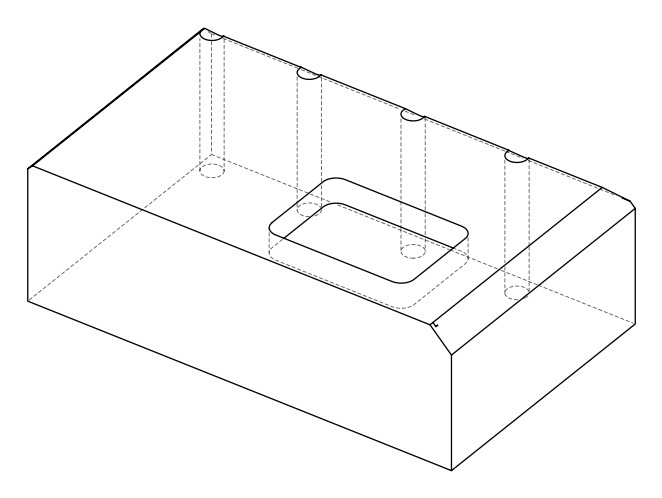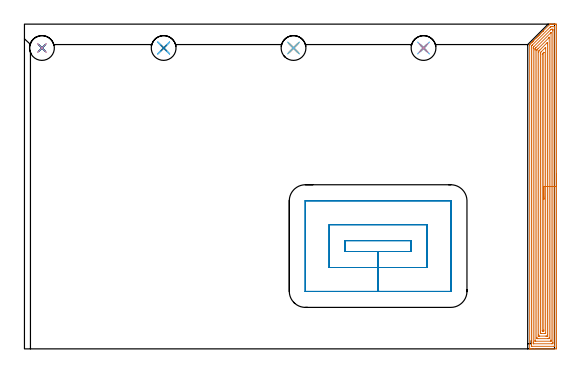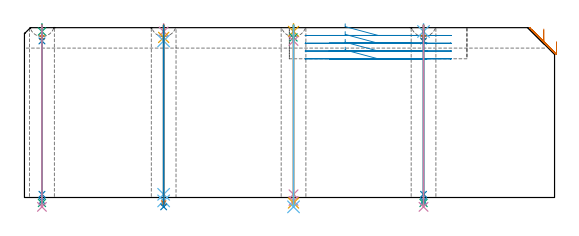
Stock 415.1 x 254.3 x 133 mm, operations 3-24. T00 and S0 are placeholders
(PLAN: 24 operations, 18 tool changes, 53.2 min)
(1 AREA_MILL | FG_CHAMFER_SURFACE | UGT0205_001 | 4.03 min | 2711 mm3)
(2 AREA_MILL_1 | FG_CHAMFER_SURFACE_1 | UGT0205_001 | 19.28 min | 52936 mm3)
(3 AREA_MILL_2 | FG_CHAMFER_SURFACE_2 | UGT0205_001 | 16.18 min | 54206 mm3)
(4 MILL_RECTANGULAR_POCKET | POCKET_RECTANGULAR_STRAIGHT | UGT0201_107 | Follow Part, ap 6.25, ae 75% | 6.52 min | 322550 mm3)
(5 SPOT_DRILL | STEP1HOLE | NXT0321_9005460120000 | 0.05 min | 163 mm3)
(6 SPOT_DRILL_1 | STEP1HOLE_1 | NXT0321_9005460120000 | 0.05 min | 157 mm3)
(7 SPOT_DRILL_2 | STEP1HOLE_2 | NXT0321_9005460120000 | 0.05 min | 156 mm3)
(8 SPOT_DRILL_3 | STEP1HOLE_3 | NXT0321_9005460120000 | 0.05 min | 176 mm3)
(9 DRILL_BLIND_HOLE_INTO_CENTER | STEP1HOLE | NXT0301_022 | 0.04 min | 70 mm3)
(10 GUN_DRILL_THROUGH_HOLE | STEP1HOLE | UGT0307_001 | 0.59 min | 2453 mm3)
(11 SPADE_DRILL_TO_ENLARGE_THROUGH_HOLE | STEP1HOLE | UGT0306_003 | 0.56 min | 13542 mm3)
(12 DRILL_TO_ENLARGE_THROUGH_HOLE | STEP1HOLE | UGT0301_261 | 0.57 min | 22755 mm3)
(13 DRILL_BLIND_HOLE_INTO_CENTER_1 | STEP1HOLE_1 | NXT0301_022 | 0.04 min | 96 mm3)
(14 GUN_DRILL_THROUGH_HOLE_1 | STEP1HOLE_1 | UGT0307_001 | 0.59 min | 2403 mm3)
(15 SPADE_DRILL_TO_ENLARGE_THROUGH_HOLE_1 | STEP1HOLE_1 | UGT0306_003 | 0.56 min | 13577 mm3)
(16 DRILL_TO_ENLARGE_THROUGH_HOLE_1 | STEP1HOLE_1 | UGT0301_261 | 0.57 min | 22749 mm3)
(17 DRILL_BLIND_HOLE_INTO_CENTER_2 | STEP1HOLE_2 | NXT0301_022 | 0.04 min | 88 mm3)
(18 GUN_DRILL_THROUGH_HOLE_2 | STEP1HOLE_2 | UGT0307_001 | 0.59 min | 2441 mm3)
(19 SPADE_DRILL_TO_ENLARGE_THROUGH_HOLE_2 | STEP1HOLE_2 | UGT0306_003 | 0.56 min | 13531 mm3)
(20 DRILL_TO_ENLARGE_THROUGH_HOLE_2 | STEP1HOLE_2 | UGT0301_261 | 0.57 min | 22748 mm3)
(21 DRILL_BLIND_HOLE_INTO_CENTER_3 | STEP1HOLE_3 | NXT0301_022 | 0.04 min | 107 mm3)
(22 GUN_DRILL_THROUGH_HOLE_3 | STEP1HOLE_3 | UGT0307_001 | 0.59 min | 2424 mm3)
(23 SPADE_DRILL_TO_ENLARGE_THROUGH_HOLE_3 | STEP1HOLE_3 | UGT0306_003 | 0.56 min | 13554 mm3)
(24 DRILL_TO_ENLARGE_THROUGH_HOLE_3 | STEP1HOLE_3 | UGT0301_261 | 0.57 min | 22724 mm3)
(TOOL UGT0205_001 | Chamfer Mill 20 x 3 x 45 deg. | D20 FL50 Z2)
(TOOL UGT0201_107 | End Mill 25 mm | D25 FL25 Z2)
(TOOL NXT0321_9005460120000 | NC Spot Drill, 142deg, 12mm, Carbide, Uncoated | D12 PA142 FL30 Z2)
(TOOL NXT0301_022 | Carbide Drill 5.1mm [860.1-0510-015A1-MM 2214] | D5.1 PA140 FL28 Z2)
(TOOL UGT0307_001 | Gun Drill 5 mm | D5 PA130 FL24 Z1)
(TOOL UGT0306_003 | Spade Drill 12.5mm | D12.5 PA132 FL10 Z2)
(TOOL UGT0301_261 | Twist Drill 19.4 mm | D19.4 PA118 FL140 Z2)
(OP 3 AREA_MILL_2)
G17 G21 G94 G90
T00 M6
G54
G17 G0 G90 X416.6 Y137.15 S1061 M3
G43 Z143. H0
Z122.
G94 G1 Y137.112 Z121.128 F250.
Y136.998 Z120.264
Y136.809 Z119.412
Y136.547 Z118.58
Y136.213 Z117.774
Y135.81 Z117.
Y135.342 Z116.264
Y134.81 Z115.572
Y134.221 Z114.929
Y133.578 Z114.34
Y132.886 Z113.808
Y132.15 Z113.34
Y131.376 Z112.937
Y130.57 Z112.603
Y129.738 Z112.341
Y128.887 Z112.152
Y128.022 Z112.038
Y127.15 Z112.
X416.599 Y0.629 Z112.001
X416.597 Y0.222 Z112.002
X416.592 Y0.01 Z112.005
X416.197 Y0. Z112.401
X399.255 Z129.341
X396.881 Z131.714
X395.928 Z132.671
X395.763 Y0.001 Z132.829
X395.679 Y0.003 Z132.913
X395.603 Y0.01 Z132.988
X395.6 Y0.182 Z133.
Y237.576
X395.603 Y238.306 Z132.989
X395.77 Y238.471 Z132.829
X395.856 Y238.556 Z132.744
X396.442 Y239.144 Z132.154
X396.653 Y239.353 Z131.947
X397.32 Y240.022 Z131.277
X397.486 Y240.186 Z131.114
X397.559 Y240.259 Z131.041
X398.198 Y240.899 Z130.399
X398.319 Y241.019 Z130.281
X398.453 Y241.153 Z130.147
X398.637 Y241.338 Z129.96
X398.75 Y241.451 Z129.847
X399.347 Y242.047 Z129.253
X399.515 Y242.216 Z129.082
X400.241 Y242.941 Z128.358
X400.393 Y243.095 Z128.204
X400.817 Y243.517 Z127.783
X401.135 Y243.835 Z127.464
X401.271 Y243.973 Z127.325
X401.65 Y244.35 Z126.95
X401.777 Y244.477 Z126.823
X402.029 Y244.73 Z126.57
X402.149 Y244.851 Z126.447
X402.483 Y245.183 Z126.117
X402.705 Y245.405 Z125.895
X402.923 Y245.624 Z125.675
X403.027 Y245.729 Z125.569
X403.466 Y246.166 Z125.133
X403.905 Y246.607 Z124.691
X404.116 Y246.816 Z124.484
X404.149 Y246.849 Z124.451
X404.783 Y247.485 Z123.813
X404.981 Y247.681 Z123.619
X405.01 Y247.71 Z123.59
X405.661 Y248.362 Z122.936
X405.714 Y248.415 Z122.885
X405.904 Y248.604 Z122.695
X405.954 Y248.655 Z122.643
X406.002 Y248.702 Z122.597
X406.202 Y248.902 Z122.397
X406.246 Y248.948 Z122.351
X411.059 Y253.759 Z117.54
X411.268 Y253.969 Z117.33
X411.368 Y254.07 Z117.228
X411.567 Y254.267 Z117.032
X411.587 Y254.287 Z117.011
X411.597 Y254.296 Z117.
X411.612 Y254.3 Z116.986
X412.685 Z115.91
X413.92 Z114.676
X414.441 Z114.153
X415.059 Z113.537
X415.319 Z113.276
X415.937 Z112.659
X416.197 Y254.297 Z112.399
X416.592 Y254.29 Z112.005
X416.596 Y254.078 Z112.001
X416.599 Y253.671
X416.6 Y127.15 Z112.
X415.186 Z113.414
Y2.417
X415.184 Y2.038 Z113.416
X415.182 Y2.016 Z113.418
X415.18 Y2.012 Z113.42
X415.169 Y2.008 Z113.431
X415.097 Y2.003 Z113.503
X414.987 Y2.001 Z113.613
X414.851 Y2. Z113.749
X397.29 Z131.31
X397.091 Y2.003 Z131.509
X397.056 Y2.005 Z131.544
X397.024 Y2.009 Z131.576
X397.021 Y2.055 Z131.579
X397.016 Y2.28 Z131.584
X397.015 Y2.417 Z131.585
X397.014 Y3.176 Z131.586
X397.015 Y236.682 Z131.585
X397.019 Y237.061 Z131.581
X397.021 Y237.246 Z131.579
X397.107 Y237.346 Z131.493
X397.329 Y237.576 Z131.271
X397.545 Y237.795 Z131.055
X397.759 Y238.009 Z130.841
X411.721 Y251.97 Z116.879
X411.807 Y252.055 Z116.793
X412.046 Y252.284 Z116.554
X412.281 Y252.294 Z116.319
X412.685 Y252.298 Z115.915
X413.153 Y252.3 Z115.447
X414.909 Z113.691
X415.109 Y252.297 Z113.491
X415.144 Y252.295 Z113.456
X415.176 Y252.291 Z113.424
X415.179 Y252.245 Z113.421
X415.184 Y252.02 Z113.416
X415.185 Y251.883 Z113.415
X415.186 Y251.124 Z113.414
Y127.15
X413.772 Z114.828
X413.771 Y5.1 Z114.829
X413.77 Y4.889 Z114.83
X413.764 Y4.206 Z114.836
X413.758 Y4.007 Z114.842
X412.685 Y4. Z115.915
X398.838 Y4.001 Z129.762
X398.637 Y4.005 Z129.963
X398.442 Y4.01 Z130.158
X398.435 Y4.206 Z130.165
X398.432 Y4.415 Z130.168
X398.429 Y5.1 Z130.171
X398.428 Y5.312 Z130.172
Y235.106
X398.43 Y235.788 Z130.17
X398.431 Y235.998 Z130.169
X398.435 Y236.208 Z130.165
X398.637 Y236.429 Z129.963
X398.76 Y236.558 Z129.84
X398.882 Y236.682 Z129.718
X412.048 Y249.848 Z116.552
X412.297 Y250.094 Z116.303
X412.497 Y250.286 Z116.103
X412.685 Y250.29 Z115.915
X413.363 Y250.298 Z115.237
X413.563 Y250.295 Z115.037
X413.758 Y250.29 Z114.842
X413.765 Y250.094 Z114.835
X413.768 Y249.885 Z114.832
X413.771 Y249.2 Z114.829
X413.772 Y248.988 Z114.828
Y127.15
X412.357 Z116.243
Y6.888
X412.354 Y6.331 Z116.246
X412.35 Y6.141 Z116.25
X412.345 Y6.01 Z116.255
X412.243 Y6.007 Z116.357
X411.807 Y6. Z116.793
X400.393 Z128.207
X399.958 Y6.008 Z128.642
X399.856 Y6.01 Z128.744
X399.85 Y6.076 Z128.75
X399.847 Y6.149 Z128.753
X399.843 Y6.554 Z128.757
Y234.
X399.844 Y234.559 Z128.756
X399.846 Y234.894 Z128.754
X399.85 Y235.169 Z128.75
X399.978 Y235.317 Z128.622
X400.393 Y235.744 Z128.207
X400.415 Y235.766 Z128.185
X412.163 Y247.514 Z116.437
X412.223 Y247.572 Z116.377
X412.327 Y247.669 Z116.273
X412.351 Y247.69 Z116.249
X412.353 Y247.673 Z116.247
X412.356 Y247.618 Z116.244
X412.357 Y247.541 Z116.243
Y247.412
Y127.15
X410.943 Z117.657
Y8.662
X410.929 Y8.01 Z117.671
X410.711 Y8.004 Z117.889
X410.051 Y8.001 Z118.549
X409.837 Y8. Z118.763
X401.934 Y8.001 Z126.666
X401.271 Y8.01 Z127.329
X401.257 Y8.676 Z127.343
Y8.691
X401.258 Y234. Z127.342
Y234.013
X401.271 Y234.161 Z127.329
X402.071 Y234.973 Z126.529
X410.934 Y243.835 Z117.666
X410.938 Y243.836 Z117.662
X410.94 Y243.835 Z117.66
X410.942 Y243.827 Z117.658
X410.943 Y243.821 Z117.657
Y127.15
X409.529 Z119.071
X409.528 Y10.997 Z119.072
X409.526 Y10.465 Z119.074
X409.523 Y10.109 Z119.077
X409.509 Y10.01 Z119.091
X409.401 Y10.006 Z119.199
X409.173 Y10.002 Z119.427
X408.751 Y10. Z119.849
X408.295 Z120.305
X403.027 Y10.001 Z125.573
X402.875 Y10.002 Z125.725
X402.753 Y10.006 Z125.847
X402.679 Y10.01 Z125.921
X402.677 Y10.103 Z125.923
X402.673 Y10.465 Z125.927
X402.671 Y10.827 Z125.929
Y11.359
X402.672 Y232.212 Z125.928
X402.673 Y232.572 Z125.927
X402.678 Y233.106 Z125.922
X402.848 Y233.288 Z125.752
X403.027 Y233.476 Z125.573
X403.285 Y233.737 Z125.315
X403.547 Y234. Z125.053
X409.173 Y239.624 Z119.427
X409.491 Y239.935 Z119.109
X409.521 Y239.961 Z119.079
X409.525 Y239.93 Z119.075
X409.527 Y239.898 Z119.073
X409.529 Y239.365 Z119.071
Y239.002
Y127.15
X408.115 Z120.485
X408.114 Y12.253 Z120.486
X408.112 Y12.075 Z120.488
X408.11 Y12.032 Z120.49
X408.109 Y12.017 Z120.491
X408.078 Y12.01 Z120.522
X407.914 Y12.005 Z120.686
X407.665 Y12.001 Z120.935
X404.783 Y12. Z123.817
X404.152 Y12.002 Z124.449
X404.109 Y12.006 Z124.491
X404.094 Y12.009 Z124.506
X404.09 Y12.064 Z124.51
X404.088 Y12.253 Z124.512
X404.085 Y12.963 Z124.515
Y13.147
X404.086 Y231.317 Z124.514
X404.09 Y232.023 Z124.51
X404.092 Y232.07 Z124.508
X404.111 Y232.102 Z124.489
X404.213 Y232.212 Z124.387
X404.499 Y232.501 Z124.101
X404.783 Y232.786 Z123.817
X407.785 Y235.788 Z120.815
X407.889 Y235.89 Z120.711
X408.046 Y236.041 Z120.554
X408.106 Y236.097 Z120.494
X408.111 Y235.976 Z120.489
X408.113 Y235.788 Z120.487
X408.114 Y235.604 Z120.486
X408.115 Y235.078 Z120.485
Y127.15
X406.7 Z121.9
Y14.771
X406.695 Y14.041 Z121.905
X406.694 Y14.01 Z121.906
X406.62 Y14.003 Z121.98
X406.579 Y14. Z122.021
X405.661 Z122.939
X405.621 Y14.001 Z122.979
X405.54 Y14.007 Z123.06
X405.505 Y14.013 Z123.095
X405.503 Y14.019 Z123.097
X405.501 Y14.041 Z123.099
X405.5 Y14.205 Z123.1
Y230.423
Y230.587
X405.504 Y230.752 Z123.096
X405.512 Y231.053 Z123.088
X405.661 Y231.212 Z122.939
X405.712 Y231.265 Z122.888
X406.598 Y232.151 Z122.002
X406.66 Y232.212 Z121.94
X406.678 Y232.223 Z121.922
X406.694 Y232.229 Z121.906
X406.696 Y232.212 Z121.904
X406.7 Y232.107 Z121.9
Y232.047
Y127.15
Y126.278 Z121.938
Y125.414 Z122.051
Y124.562 Z122.24
Y123.73 Z122.503
Y122.924 Z122.836
Y122.15 Z123.239
Y121.414 Z123.708
Y120.722 Z124.239
Y120.079 Z124.828
Y119.49 Z125.472
Y118.959 Z126.164
Y118.49 Z126.9
Y118.087 Z127.673
Y117.753 Z128.479
Y117.491 Z129.311
Y117.302 Z130.163
Y117.188 Z131.028
Y117.15 Z131.9
G0 Z143.
M5
M2
(OP 4 MILL_RECTANGULAR_POCKET)
G17 G21 G94 G90
T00 M6
G54
G17 G0 G90 X251.15 Y84.412 S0 M3
G43 Z143. H0
Z136.
G94 G1 Y76.25 Z133.813 F250.
X276.95 Z126.9
X302.75 F500.
Y84.75
X251.15
Y76.25
X276.95
Y63.75
X315.25
Y97.25
X238.65
Y63.75
X276.95
Y45.
X333.9
X333.955 Y45.005
X333.995 Y45.045
X334. Y45.1
Y115.9
X333.995 Y115.955
X333.955 Y115.995
X333.9 Y116.
X220.
X219.945 Y115.995
X219.905 Y115.955
X219.9 Y115.9
Y45.1
X219.905 Y45.045
X219.945 Y45.005
X220. Y45.
X276.95
X277.95
G0 X251.15 Y84.412 Z129.9
G1 Y76.25 Z127.713 F250.
X276.95 Z120.8
X302.75 F500.
Y84.75
X251.15
Y76.25
X276.95
Y63.75
X315.25
Y97.25
X238.65
Y63.75
X276.95
Y45.
X333.9
X333.955 Y45.005
X333.995 Y45.045
X334. Y45.1
Y115.9
X333.995 Y115.955
X333.955 Y115.995
X333.9 Y116.
X220.
X219.945 Y115.995
X219.905 Y115.955
X219.9 Y115.9
Y45.1
X219.905 Y45.045
X219.945 Y45.005
X220. Y45.
X276.95
X277.95
G0 X251.15 Y84.412 Z123.8
G1 Y76.25 Z121.613 F250.
X276.95 Z114.7
X302.75 F500.
Y84.75
X251.15
Y76.25
X276.95
Y63.75
X315.25
Y97.25
X238.65
Y63.75
X276.95
Y45.
X333.9
X333.955 Y45.005
X333.995 Y45.045
X334. Y45.1
Y115.9
X333.995 Y115.955
X333.955 Y115.995
X333.9 Y116.
X220.
X219.945 Y115.995
X219.905 Y115.955
X219.9 Y115.9
Y45.1
X219.905 Y45.045
X219.945 Y45.005
X220. Y45.
X276.95
X277.95
G0 X251.15 Y84.412 Z117.7
G1 Y76.25 Z115.513 F250.
X276.95 Z108.6
X302.75 F500.
Y84.75
X251.15
Y76.25
X276.95
Y63.75
X315.25
Y97.25
X238.65
Y63.75
X276.95
Y45.
X333.9
X333.955 Y45.005
X333.995 Y45.045
X334. Y45.1
Y115.9
X333.995 Y115.955
X333.955 Y115.995
X333.9 Y116.
X220.
X219.945 Y115.995
X219.905 Y115.955
X219.9 Y115.9
Y45.1
X219.905 Y45.045
X219.945 Y45.005
X220. Y45.
X276.95
X277.95
G0 Z143.
M5
M2
(OP 5 SPOT_DRILL)
G17 G21 G94 G90
T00 M6
G54
G17 G0 G90 X13.7 Y235.6 S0 M3
G43 Z143. H0
G94 G81 G98 Z130. F250. R136.
G80
M5
M2
(OP 6 SPOT_DRILL_1)
G17 G21 G94 G90
T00 M6
G54
G17 G0 G90 X109. Y235.6 S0 M3
G43 Z143. H0
G94 G81 G98 Z130. F250. R136.
G80
M5
M2
(OP 7 SPOT_DRILL_2)
G17 G21 G94 G90
T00 M6
G54
G17 G0 G90 X210.7 Y235.6 S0 M3
G43 Z143. H0
G94 G81 G98 Z130. F250. R136.
G80
M5
M2
(OP 8 SPOT_DRILL_3)
G17 G21 G94 G90
T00 M6
G54
G17 G0 G90 X312.5 Y235.6 S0 M3
G43 Z143. H0
G94 G81 G98 Z130. F250. R136.
G80
M5
M2
(OP 9 DRILL_BLIND_HOLE_INTO_CENTER)
G17 G21 G94 G90
T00 M6
G54
G17 G0 G90 X13.7 Y235.6 S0 M3
G43 Z143. H1
G94 G81 G98 Z125.35 F250. R135.
G80
M5
M2
(OP 10 GUN_DRILL_THROUGH_HOLE)
G17 G21 G94 G90
T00 M6
G54
G17 G0 G90 X13.7 Y235.6 M8
G43 Z143. H0
Z130.916
S716 M3
G94 G1 Z122.594 F125. M26
G4 X.084
Z2.5 F250.
G4 X.084
Z-2.666 F125.
G4 X.084
M5
M9
G0 Z130.916
Z143.
M2
(OP 11 SPADE_DRILL_TO_ENLARGE_THROUGH_HOLE)
G17 G21 G94 G90
T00 M6
G54
G17 G0 G90 X13.7 Y235.6 S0 M3
G43 Z143. H0
G94 G73 G98 Z-4.283 F250. Q12.48 R135.
G80
M5
M2
(OP 12 DRILL_TO_ENLARGE_THROUGH_HOLE)
G17 G21 G94 G90
T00 M6
G54
G17 G0 G90 X13.7 Y235.6 S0 M3
G43 Z143. H0
G94 G73 G98 Z-7.328 F250. Q17.541 R135.
G80
M5
M2
(OP 13 DRILL_BLIND_HOLE_INTO_CENTER_1)
G17 G21 G94 G90
T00 M6
G54
G17 G0 G90 X109. Y235.6 S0 M3
G43 Z143. H1
G94 G81 G98 Z125.35 F250. R135.
G80
M5
M2
(OP 14 GUN_DRILL_THROUGH_HOLE_1)
G17 G21 G94 G90
T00 M6
G54
G17 G0 G90 X109. Y235.6 M8
G43 Z143. H0
Z130.916
S716 M3
G94 G1 Z122.594 F125. M26
G4 X.084
Z2.5 F250.
G4 X.084
Z-2.666 F125.
G4 X.084
M5
M9
G0 Z130.916
Z143.
M2
(OP 15 SPADE_DRILL_TO_ENLARGE_THROUGH_HOLE_1)
G17 G21 G94 G90
T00 M6
G54
G17 G0 G90 X109. Y235.6 S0 M3
G43 Z143. H0
G94 G73 G98 Z-4.283 F250. Q12.48 R135.
G80
M5
M2
(OP 16 DRILL_TO_ENLARGE_THROUGH_HOLE_1)
G17 G21 G94 G90
T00 M6
G54
G17 G0 G90 X109. Y235.6 S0 M3
G43 Z143. H0
G94 G73 G98 Z-7.328 F250. Q17.541 R135.
G80
M5
M2
(OP 17 DRILL_BLIND_HOLE_INTO_CENTER_2)
G17 G21 G94 G90
T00 M6
G54
G17 G0 G90 X210.7 Y235.6 S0 M3
G43 Z143. H1
G94 G81 G98 Z125.35 F250. R135.
G80
M5
M2
(OP 18 GUN_DRILL_THROUGH_HOLE_2)
G17 G21 G94 G90
T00 M6
G54
G17 G0 G90 X210.7 Y235.6 M8
G43 Z143. H0
Z130.916
S716 M3
G94 G1 Z122.594 F125. M26
G4 X.084
Z2.5 F250.
G4 X.084
Z-2.666 F125.
G4 X.084
M5
M9
G0 Z130.916
Z143.
M2
(OP 19 SPADE_DRILL_TO_ENLARGE_THROUGH_HOLE_2)
G17 G21 G94 G90
T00 M6
G54
G17 G0 G90 X210.7 Y235.6 S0 M3
G43 Z143. H0
G94 G73 G98 Z-4.283 F250. Q12.48 R135.
G80
M5
M2
(OP 20 DRILL_TO_ENLARGE_THROUGH_HOLE_2)
G17 G21 G94 G90
T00 M6
G54
G17 G0 G90 X210.7 Y235.6 S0 M3
G43 Z143. H0
G94 G73 G98 Z-7.328 F250. Q17.541 R135.
G80
M5
M2
(OP 21 DRILL_BLIND_HOLE_INTO_CENTER_3)
G17 G21 G94 G90
T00 M6
G54
G17 G0 G90 X312.5 Y235.6 S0 M3
G43 Z143. H1
G94 G81 G98 Z125.35 F250. R135.
G80
M5
M2
(OP 22 GUN_DRILL_THROUGH_HOLE_3)
G17 G21 G94 G90
T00 M6
G54
G17 G0 G90 X312.5 Y235.6 M8
G43 Z143. H0
Z130.916
S716 M3
G94 G1 Z122.594 F125. M26
G4 X.084
Z2.5 F250.
G4 X.084
Z-2.666 F125.
G4 X.084
M5
M9
G0 Z130.916
Z143.
M2
(OP 23 SPADE_DRILL_TO_ENLARGE_THROUGH_HOLE_3)
G17 G21 G94 G90
T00 M6
G54
G17 G0 G90 X312.5 Y235.6 S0 M3
G43 Z143. H0
G94 G73 G98 Z-4.283 F250. Q12.48 R135.
G80
M5
M2
(OP 24 DRILL_TO_ENLARGE_THROUGH_HOLE_3)
G17 G21 G94 G90
T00 M6
G54
G17 G0 G90 X312.5 Y235.6 S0 M3
G43 Z143. H0
G94 G73 G98 Z-7.328 F250. Q17.541 R135.
G80
M5
M2
